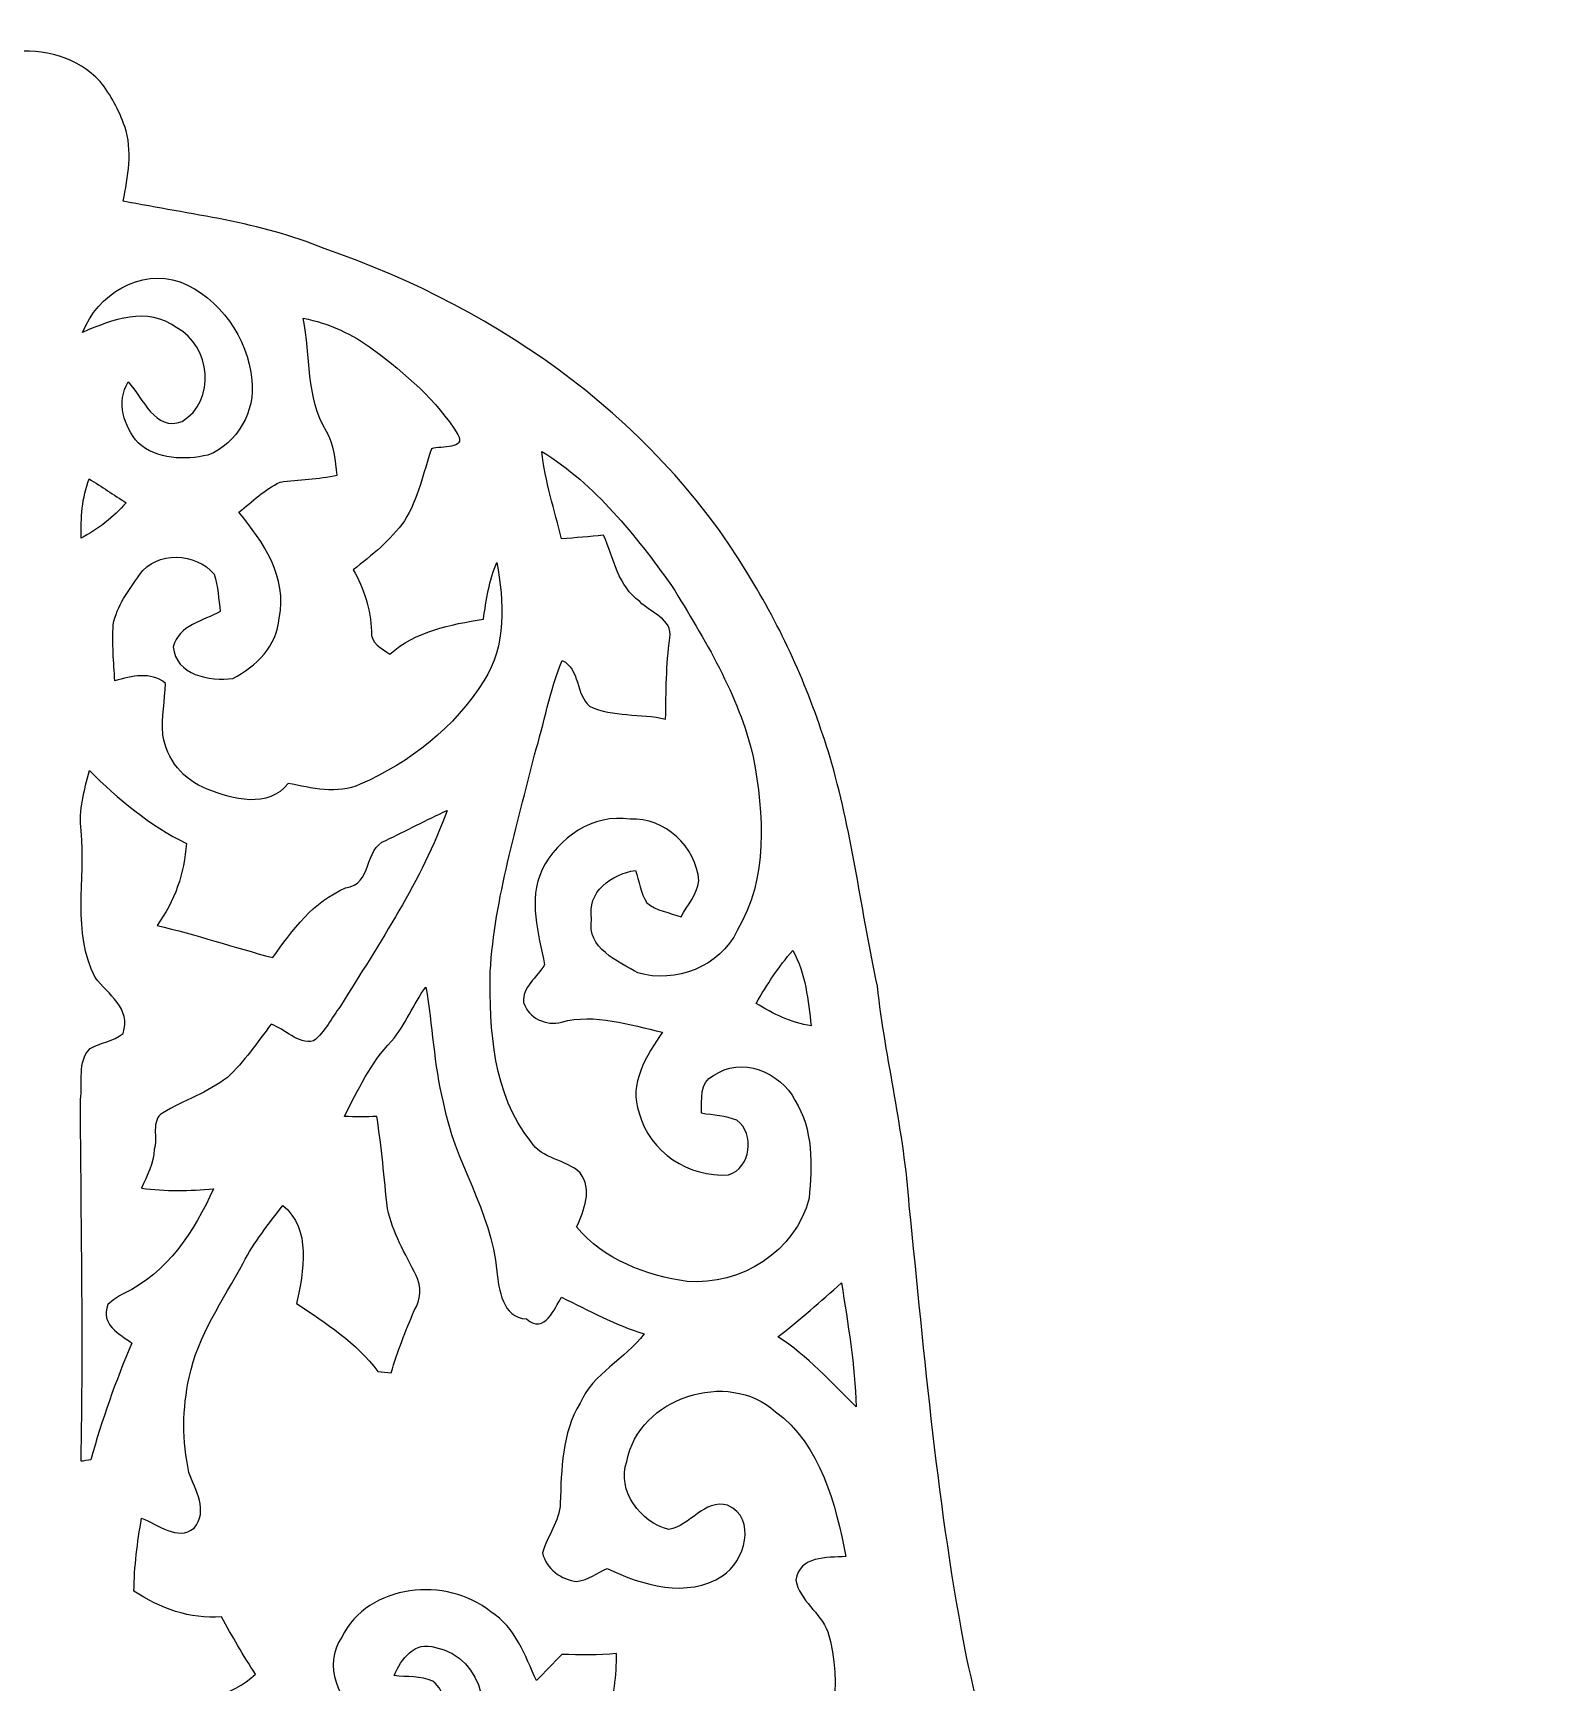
# Model space of a CAD drawing. Header units: centimetres. Extents: x -13.9 to 13.8, y -16 to 16.1.
# Drawn here: x -0.07 to 13.78, y 0.99 to 16.13 of the extents above; entities that cross this region are included whole.
import ezdxf

# ---------------------------------------------------------------- set-up
doc = ezdxf.new("R2010")
doc.units = ezdxf.units.CM
doc.header["$MEASUREMENT"] = 0
doc.layers.add('Camada 1', color=7, linetype='Continuous')

msp = doc.modelspace()

# ---------------------------------------------------------------- linework, layer by layer
at = {"layer": 'Camada 1', "color": 43}
for points, knots in [([(-0.9712, 15.47001), (-0.71014, 16.02669), (0.13794, 16.129), (0.54927, 15.68379), (0.54927, 15.68379), (0.64558, 15.55997), (0.72319, 15.41956), (0.77505, 15.27104), (0.77505, 15.27104), (0.85125, 15.04809), (0.80151, 14.8082), (0.76165, 14.58383), (0.76165, 14.58383), (1.38112, 14.46177), (2.0193, 14.39404), (2.60738, 14.14851), (2.60738, 14.14851), (4.22839, 13.59641), (5.72382, 12.53102), (6.57754, 11.02325), (6.57754, 11.02325), (6.8767, 10.5223), (7.10212, 9.98044), (7.26687, 9.42164), (7.26687, 9.42164), (7.45702, 8.7503), (7.54098, 8.05639), (7.68526, 7.37482), (7.68526, 7.37482), (7.76217, 6.69925), (7.93256, 6.03673), (7.97877, 5.35728), (7.97877, 5.35728), (8.1213, 3.9684), (8.23771, 2.57422), (8.50688, 1.20262), (8.50688, 1.20262), (8.71114, 0.29633), (8.92528, -0.61066), (9.23537, -1.48766), (9.23537, -1.48766), (9.75431, -2.90971), (10.64013, -4.14902), (11.44341, -5.41831), (11.44341, -5.41831), (12.0717, -6.37857), (12.61251, -7.40057), (13.00656, -8.47937), (13.00656, -8.47937), (13.24822, -9.06321), (13.37134, -9.68516), (13.51209, -10.29829), (13.51209, -10.29829), (13.63063, -10.8966), (13.72729, -11.50126), (13.75622, -12.11121), (13.75622, -12.11121), (13.77879, -12.39449), (13.73434, -12.68377), (13.62851, -12.94765), (13.62851, -12.94765), (13.58406, -13.07112), (13.4814, -13.16037), (13.38721, -13.24716), (13.38721, -13.24716), (13.20518, -13.40838), (12.99386, -13.55866), (12.74798, -13.59429), (12.74798, -13.59429), (12.35392, -13.65109), (11.95529, -13.61546), (11.55912, -13.61546), (11.55912, -13.61546), (9.48761, -13.62463), (7.41574, -13.61017), (5.34458, -13.61687), (5.34458, -13.61687), (4.4263, -13.62922), (3.50767, -13.59923), (2.58974, -13.6271), (2.58974, -13.6271), (2.46309, -13.99822), (2.39677, -14.39862), (2.16429, -14.72459), (2.16429, -14.72459), (1.72967, -15.45414), (0.89853, -15.91345), (0.05362, -15.92827), (0.05362, -15.92827), (-0.91687, -15.99741), (-1.89336, -15.45978), (-2.38301, -14.6237), (-2.38301, -14.6237), (-2.5714, -14.33936), (-2.64054, -14.00034), (-2.75449, -13.68425), (-2.75449, -13.68425), (-2.77495, -13.61334), (-2.85997, -13.61581), (-2.91924, -13.60946), (-2.91924, -13.60946), (-5.55872, -13.63486), (-8.20032, -13.56924), (-10.8398, -13.62075), (-10.8398, -13.62075), (-11.33651, -13.68954), (-11.83217, -13.60241), (-12.32958, -13.60593), (-12.32958, -13.60593), (-12.86193, -13.65038), (-13.42708, -13.37839), (-13.66273, -12.88697), (-13.66273, -12.88697), (-13.91391, -12.51656), (-13.80843, -12.03889), (-13.80631, -11.62367), (-13.80631, -11.62367), (-13.62534, -10.5156), (-13.45777, -9.3913), (-13.03443, -8.34355), (-13.03443, -8.34355), (-12.28654, -6.25757), (-10.8398, -4.53743), (-9.84391, -2.57775), (-9.84391, -2.57775), (-9.57263, -1.95263), (-9.30628, -1.32151), (-9.14365, -0.65793), (-9.14365, -0.65793), (-8.94186, 0.11924), (-8.74183, 0.89853), (-8.61519, 1.69228), (-8.61519, 1.69228), (-8.41798, 3.05823), (-8.29557, 4.43336), (-8.12941, 5.80284), (-8.12941, 5.80284), (-8.01229, 6.82025), (-7.82708, 7.82779), (-7.62494, 8.83109), (-7.62494, 8.83109), (-7.22171, 10.75549), (-5.98241, 12.5095), (-4.24886, 13.45494), (-4.24886, 13.45494), (-3.66395, 13.80243), (-3.02966, 14.0589), (-2.38548, 14.27339), (-2.38548, 14.27339), (-1.93957, 14.42649), (-1.46544, 14.45295), (-1.01247, 14.57607), (-1.01247, 14.57607), (-1.0601, 14.86923), (-1.15358, 15.2079), (-0.9712, 15.47001), (-0.9712, 15.47001), (-0.9712, 15.47001), (-0.9712, 15.47001), (-0.9712, 15.47001)], [0, 0, 0, 0, 0.02439024, 0.02439024, 0.02439024, 0.02439024, 0.04878049, 0.04878049, 0.04878049, 0.04878049, 0.07317073, 0.07317073, 0.07317073, 0.07317073, 0.09756098, 0.09756098, 0.09756098, 0.09756098, 0.12195122, 0.12195122, 0.12195122, 0.12195122, 0.14634146, 0.14634146, 0.14634146, 0.14634146, 0.17073171, 0.17073171, 0.17073171, 0.17073171, 0.19512195, 0.19512195, 0.19512195, 0.19512195, 0.2195122, 0.2195122, 0.2195122, 0.2195122, 0.24390244, 0.24390244, 0.24390244, 0.24390244, 0.26829268, 0.26829268, 0.26829268, 0.26829268, 0.29268293, 0.29268293, 0.29268293, 0.29268293, 0.31707317, 0.31707317, 0.31707317, 0.31707317, 0.34146341, 0.34146341, 0.34146341, 0.34146341, 0.36585366, 0.36585366, 0.36585366, 0.36585366, 0.3902439, 0.3902439, 0.3902439, 0.3902439, 0.41463415, 0.41463415, 0.41463415, 0.41463415, 0.43902439, 0.43902439, 0.43902439, 0.43902439, 0.46341463, 0.46341463, 0.46341463, 0.46341463, 0.48780488, 0.48780488, 0.48780488, 0.48780488, 0.51219512, 0.51219512, 0.51219512, 0.51219512, 0.53658537, 0.53658537, 0.53658537, 0.53658537, 0.56097561, 0.56097561, 0.56097561, 0.56097561, 0.58536585, 0.58536585, 0.58536585, 0.58536585, 0.6097561, 0.6097561, 0.6097561, 0.6097561, 0.63414634, 0.63414634, 0.63414634, 0.63414634, 0.65853659, 0.65853659, 0.65853659, 0.65853659, 0.68292683, 0.68292683, 0.68292683, 0.68292683, 0.70731707, 0.70731707, 0.70731707, 0.70731707, 0.73170732, 0.73170732, 0.73170732, 0.73170732, 0.75609756, 0.75609756, 0.75609756, 0.75609756, 0.7804878, 0.7804878, 0.7804878, 0.7804878, 0.80487805, 0.80487805, 0.80487805, 0.80487805, 0.82926829, 0.82926829, 0.82926829, 0.82926829, 0.85365854, 0.85365854, 0.85365854, 0.85365854, 0.87804878, 0.87804878, 0.87804878, 0.87804878, 0.90243902, 0.90243902, 0.90243902, 0.90243902, 0.92682927, 0.92682927, 0.92682927, 0.92682927, 0.95121951, 0.95121951, 0.95121951, 0.95121951, 1, 1, 1, 1]), ([(0.38806, 13.37945), (0.65687, 13.49657), (0.98566, 13.62181), (1.25201, 13.42178), (1.25201, 13.42178), (1.56845, 13.25704), (1.61431, 12.74692), (1.30104, 12.56171), (1.30104, 12.56171), (1.05234, 12.46505), (0.94474, 12.77585), (0.8068, 12.92401), (0.8068, 12.92401), (0.69391, 12.74269), (0.76588, 12.51444), (0.89923, 12.36486), (0.89923, 12.36486), (1.06892, 12.21034), (1.32715, 12.20329), (1.53917, 12.25338), (1.53917, 12.25338), (1.80799, 12.35498), (1.97697, 12.65978), (1.94204, 12.94201), (1.94204, 12.94201), (1.90818, 13.32971), (1.64394, 13.69766), (1.28376, 13.84265), (1.28376, 13.84265), (0.91652, 13.97282), (0.52246, 13.72517), (0.38806, 13.37945), (0.38806, 13.37945), (0.38806, 13.37945), (0.38806, 13.37945), (0.38806, 13.37945)], [0, 0, 0, 0, 0.1, 0.1, 0.1, 0.1, 0.2, 0.2, 0.2, 0.2, 0.3, 0.3, 0.3, 0.3, 0.4, 0.4, 0.4, 0.4, 0.5, 0.5, 0.5, 0.5, 0.6, 0.6, 0.6, 0.6, 0.7, 0.7, 0.7, 0.7, 0.8, 0.8, 0.8, 0.8, 1, 1, 1, 1]), ([(2.41441, 13.50927), (2.48214, 13.16426), (2.43769, 12.78008), (2.62749, 12.46999), (2.62749, 12.46999), (2.70051, 12.34863), (2.70616, 12.20294), (2.72662, 12.06676), (2.72662, 12.06676), (2.55341, 12.03184), (2.37525, 12.02972), (2.20098, 12.00397), (2.20098, 12.00397), (2.05846, 11.93871), (1.94627, 11.82335), (1.8228, 11.72916), (1.8228, 11.72916), (2.04505, 11.45752), (2.27259, 11.12943), (2.19216, 10.75584), (2.19216, 10.75584), (2.17558, 10.50431), (1.98049, 10.30852), (1.76812, 10.20092), (1.76812, 10.20092), (1.5554, 10.1727), (1.24213, 10.23338), (1.22061, 10.49196), (1.22061, 10.49196), (1.26859, 10.68917), (1.49684, 10.7315), (1.65241, 10.81476), (1.65241, 10.81476), (1.63513, 10.92976), (1.63336, 11.04829), (1.59702, 11.15871), (1.59702, 11.15871), (1.43193, 11.35909), (1.06151, 11.37673), (0.91193, 11.15201), (0.91193, 11.15201), (0.81139, 11.01266), (0.70167, 10.86697), (0.66887, 10.69446), (0.66887, 10.69446), (0.65969, 10.52301), (0.67204, 10.3505), (0.68474, 10.17905), (0.68474, 10.17905), (0.83891, 10.22279), (1.01177, 10.26936), (1.14935, 10.15612), (1.14935, 10.15612), (1.14335, 10.00054), (1.11266, 9.84426), (1.1243, 9.68798), (1.1243, 9.68798), (1.15499, 9.46044), (1.31445, 9.26606), (1.5307, 9.18563), (1.5307, 9.18563), (1.76424, 9.09144), (2.09656, 9.00254), (2.27542, 9.23713), (2.27542, 9.23713), (2.49061, 9.19515), (2.72697, 9.13306), (2.93687, 9.23008), (2.93687, 9.23008), (3.39478, 9.42763), (3.80577, 9.75431), (4.07176, 10.17905), (4.07176, 10.17905), (4.28131, 10.50114), (4.25803, 10.90718), (4.19065, 11.26772), (4.19065, 11.26772), (4.12221, 11.10086), (4.09328, 10.92271), (4.06859, 10.74526), (4.06859, 10.74526), (3.76661, 10.69728), (3.44382, 10.63625), (3.20957, 10.42352), (3.20957, 10.42352), (3.13619, 10.47856), (3.02895, 10.52442), (3.03953, 10.63413), (3.03953, 10.63413), (3.03601, 10.83557), (2.96968, 11.02572), (2.87373, 11.19964), (2.87373, 11.19964), (3.04482, 11.33228), (3.21592, 11.47233), (3.34398, 11.64907), (3.34398, 11.64907), (3.46781, 11.85086), (3.51649, 12.08793), (3.59057, 12.31053), (3.59057, 12.31053), (3.68547, 12.33981), (3.90737, 12.30066), (3.83469, 12.44212), (3.83469, 12.44212), (3.63784, 12.75574), (3.3528, 13.00021), (3.05964, 13.21999), (3.05964, 13.21999), (2.86985, 13.36393), (2.6483, 13.46412), (2.41441, 13.50927), (2.41441, 13.50927), (2.41441, 13.50927), (2.41441, 13.50927), (2.41441, 13.50927)], [0, 0, 0, 0, 0.03333333, 0.03333333, 0.03333333, 0.03333333, 0.06666667, 0.06666667, 0.06666667, 0.06666667, 0.1, 0.1, 0.1, 0.1, 0.13333333, 0.13333333, 0.13333333, 0.13333333, 0.16666667, 0.16666667, 0.16666667, 0.16666667, 0.2, 0.2, 0.2, 0.2, 0.23333333, 0.23333333, 0.23333333, 0.23333333, 0.26666667, 0.26666667, 0.26666667, 0.26666667, 0.3, 0.3, 0.3, 0.3, 0.33333333, 0.33333333, 0.33333333, 0.33333333, 0.36666667, 0.36666667, 0.36666667, 0.36666667, 0.4, 0.4, 0.4, 0.4, 0.43333333, 0.43333333, 0.43333333, 0.43333333, 0.46666667, 0.46666667, 0.46666667, 0.46666667, 0.5, 0.5, 0.5, 0.5, 0.53333333, 0.53333333, 0.53333333, 0.53333333, 0.56666667, 0.56666667, 0.56666667, 0.56666667, 0.6, 0.6, 0.6, 0.6, 0.63333333, 0.63333333, 0.63333333, 0.63333333, 0.66666667, 0.66666667, 0.66666667, 0.66666667, 0.7, 0.7, 0.7, 0.7, 0.73333333, 0.73333333, 0.73333333, 0.73333333, 0.76666667, 0.76666667, 0.76666667, 0.76666667, 0.8, 0.8, 0.8, 0.8, 0.83333333, 0.83333333, 0.83333333, 0.83333333, 0.86666667, 0.86666667, 0.86666667, 0.86666667, 0.9, 0.9, 0.9, 0.9, 0.93333333, 0.93333333, 0.93333333, 0.93333333, 1, 1, 1, 1]), ([(4.60516, 12.28619), (4.63197, 12.01102), (4.72193, 11.74926), (4.78614, 11.48221), (4.78614, 11.48221), (4.91419, 11.49315), (5.04261, 11.50444), (5.17102, 11.51643), (5.17102, 11.51643), (5.26344, 11.30512), (5.30366, 11.04829), (5.50439, 10.90683), (5.50439, 10.90683), (5.59858, 10.80311), (5.81131, 10.74702), (5.78026, 10.5731), (5.78026, 10.5731), (5.74322, 10.32686), (5.74746, 10.07745), (5.74075, 9.82874), (5.74075, 9.82874), (5.51109, 9.88236), (5.25815, 9.84285), (5.04225, 9.94763), (5.04225, 9.94763), (4.9149, 10.05664), (4.95512, 10.28594), (4.79213, 10.36673), (4.79213, 10.36673), (4.67219, 10.09015), (4.6288, 9.78747), (4.53707, 9.50136), (4.53707, 9.50136), (4.37832, 8.84273), (4.17266, 8.18797), (4.13032, 7.50817), (4.13032, 7.50817), (4.12362, 6.97124), (4.15431, 6.38457), (4.50356, 5.94783), (4.50356, 5.94783), (4.60304, 5.7852), (4.82706, 5.78626), (4.95617, 5.66103), (4.95617, 5.66103), (5.07259, 5.50827), (4.99216, 5.31777), (4.92372, 5.16431), (4.92372, 5.16431), (5.17454, 4.86093), (5.56084, 4.71946), (5.94007, 4.66372), (5.94007, 4.66372), (6.42902, 4.62386), (6.93737, 4.94136), (7.05838, 5.42713), (7.05838, 5.42713), (7.08731, 5.72982), (7.09718, 6.05966), (6.92891, 6.32742), (6.92891, 6.32742), (6.79909, 6.58883), (6.43184, 6.73382), (6.17996, 6.55426), (6.17996, 6.55426), (6.04661, 6.49111), (6.07519, 6.33166), (6.07095, 6.20889), (6.07095, 6.20889), (6.17855, 6.18666), (6.2925, 6.18737), (6.39551, 6.14398), (6.39551, 6.14398), (6.56272, 6.02121), (6.52533, 5.70512), (6.31931, 5.64303), (6.31931, 5.64303), (5.95701, 5.61481), (5.59188, 5.85258), (5.49769, 6.21065), (5.49769, 6.21065), (5.39926, 6.47735), (5.56613, 6.74017), (5.71182, 6.95254), (5.71182, 6.95254), (5.40985, 7.01922), (5.09552, 7.12858), (4.78649, 7.04568), (4.78649, 7.04568), (4.64538, 7.00652), (4.48098, 7.08166), (4.43759, 7.22559), (4.43759, 7.22559), (4.41889, 7.36529), (4.56741, 7.4609), (4.6295, 7.57202), (4.6295, 7.57202), (4.57518, 7.85989), (4.47569, 8.16363), (4.60657, 8.44585), (4.60657, 8.44585), (4.75368, 8.73654), (5.07753, 8.96408), (5.41443, 8.90799), (5.41443, 8.90799), (5.73193, 8.92916), (6.02297, 8.65399), (6.04626, 8.34284), (6.04626, 8.34284), (6.03285, 8.21725), (5.93937, 8.11953), (5.88433, 8.01088), (5.88433, 8.01088), (5.77779, 8.05215), (5.6575, 8.06662), (5.56824, 8.1407), (5.56824, 8.1407), (5.51251, 8.23136), (5.49839, 8.34037), (5.46347, 8.43915), (5.46347, 8.43915), (5.24757, 8.40211), (5.01297, 8.24583), (5.06201, 7.99042), (5.06201, 7.99042), (5.00839, 7.72125), (5.30895, 7.60483), (5.48675, 7.49723), (5.48675, 7.49723), (5.8293, 7.39775), (6.24522, 7.55332), (6.39762, 7.88741), (6.39762, 7.88741), (6.68726, 8.36507), (6.64316, 8.95315), (6.54614, 9.48126), (6.54614, 9.48126), (6.40962, 10.0524), (6.102, 10.56005), (5.79579, 11.05394), (5.79579, 11.05394), (5.46241, 11.5189), (5.09729, 11.98069), (4.60516, 12.28619), (4.60516, 12.28619), (4.60516, 12.28619), (4.60516, 12.28619), (4.60516, 12.28619)], [0, 0, 0, 0, 0.02631579, 0.02631579, 0.02631579, 0.02631579, 0.05263158, 0.05263158, 0.05263158, 0.05263158, 0.07894737, 0.07894737, 0.07894737, 0.07894737, 0.10526316, 0.10526316, 0.10526316, 0.10526316, 0.13157895, 0.13157895, 0.13157895, 0.13157895, 0.15789474, 0.15789474, 0.15789474, 0.15789474, 0.18421053, 0.18421053, 0.18421053, 0.18421053, 0.21052632, 0.21052632, 0.21052632, 0.21052632, 0.23684211, 0.23684211, 0.23684211, 0.23684211, 0.26315789, 0.26315789, 0.26315789, 0.26315789, 0.28947368, 0.28947368, 0.28947368, 0.28947368, 0.31578947, 0.31578947, 0.31578947, 0.31578947, 0.34210526, 0.34210526, 0.34210526, 0.34210526, 0.36842105, 0.36842105, 0.36842105, 0.36842105, 0.39473684, 0.39473684, 0.39473684, 0.39473684, 0.42105263, 0.42105263, 0.42105263, 0.42105263, 0.44736842, 0.44736842, 0.44736842, 0.44736842, 0.47368421, 0.47368421, 0.47368421, 0.47368421, 0.5, 0.5, 0.5, 0.5, 0.52631579, 0.52631579, 0.52631579, 0.52631579, 0.55263158, 0.55263158, 0.55263158, 0.55263158, 0.57894737, 0.57894737, 0.57894737, 0.57894737, 0.60526316, 0.60526316, 0.60526316, 0.60526316, 0.63157895, 0.63157895, 0.63157895, 0.63157895, 0.65789474, 0.65789474, 0.65789474, 0.65789474, 0.68421053, 0.68421053, 0.68421053, 0.68421053, 0.71052632, 0.71052632, 0.71052632, 0.71052632, 0.73684211, 0.73684211, 0.73684211, 0.73684211, 0.76315789, 0.76315789, 0.76315789, 0.76315789, 0.78947368, 0.78947368, 0.78947368, 0.78947368, 0.81578947, 0.81578947, 0.81578947, 0.81578947, 0.84210526, 0.84210526, 0.84210526, 0.84210526, 0.86842105, 0.86842105, 0.86842105, 0.86842105, 0.89473684, 0.89473684, 0.89473684, 0.89473684, 0.92105263, 0.92105263, 0.92105263, 0.92105263, 0.94736842, 0.94736842, 0.94736842, 0.94736842, 1, 1, 1, 1]), ([(0.37465, 11.49068), (0.53128, 11.57146), (0.67204, 11.68153), (0.78669, 11.81559), (0.78669, 11.81559), (0.67345, 11.88861), (0.56268, 11.96199), (0.44979, 12.03396), (0.44979, 12.03396), (0.38029, 11.8618), (0.37147, 11.67412), (0.37465, 11.49068), (0.37465, 11.49068), (0.37465, 11.49068), (0.37465, 11.49068), (0.37465, 11.49068)], [0, 0, 0, 0, 0.2, 0.2, 0.2, 0.2, 0.4, 0.4, 0.4, 0.4, 0.6, 0.6, 0.6, 0.6, 1, 1, 1, 1]), ([(0.3743, 8.80181), (0.41804, 8.35237), (0.28822, 7.87435), (0.50483, 7.45384), (0.50483, 7.45384), (0.62018, 7.29791), (0.8382, 7.17444), (0.75918, 6.93949), (0.75918, 6.93949), (0.66957, 6.87035), (0.55386, 6.85553), (0.45614, 6.80332), (0.45614, 6.80332), (0.33549, 6.68196), (0.39405, 6.48441), (0.36865, 6.33342), (0.36865, 6.33342), (0.37218, 5.2264), (0.39758, 4.11903), (0.37359, 3.01202), (0.37359, 3.01202), (0.39617, 3.01519), (0.44062, 3.02154), (0.46284, 3.02472), (0.46284, 3.02472), (0.5648, 3.39019), (0.6918, 3.74826), (0.83926, 4.09787), (0.83926, 4.09787), (0.72566, 4.18571), (0.54751, 4.26403), (0.62054, 4.45135), (0.62054, 4.45135), (0.66322, 4.49333), (0.71437, 4.52438), (0.76659, 4.55366), (0.76659, 4.55366), (1.16346, 4.7371), (1.4157, 5.12939), (1.59032, 5.51497), (1.59032, 5.51497), (1.37019, 5.49557), (1.14829, 5.48958), (0.92922, 5.52132), (0.92922, 5.52132), (0.97825, 5.63598), (1.04175, 5.74993), (1.04634, 5.87798), (1.04634, 5.87798), (1.08126, 5.97535), (1.01106, 6.14186), (1.12219, 6.2103), (1.12219, 6.2103), (1.31586, 6.32742), (1.53705, 6.39727), (1.71732, 6.53732), (1.71732, 6.53732), (1.87149, 6.68302), (1.99284, 6.858), (2.11984, 7.02663), (2.11984, 7.02663), (2.24578, 6.98112), (2.36361, 6.84318), (2.50896, 6.87211), (2.50896, 6.87211), (2.61585, 6.95642), (2.67406, 7.08589), (2.7559, 7.19208), (2.7559, 7.19208), (3.11397, 7.77311), (3.50273, 8.34319), (3.73556, 8.98948), (3.73556, 8.98948), (3.54471, 8.90341), (3.36056, 8.80286), (3.17112, 8.71361), (3.17112, 8.71361), (2.96686, 8.63741), (3.05294, 8.30897), (2.80317, 8.27722), (2.80317, 8.27722), (2.5079, 8.15446), (2.31281, 7.88987), (2.13395, 7.63764), (2.13395, 7.63764), (1.77835, 7.73183), (1.42946, 7.84931), (1.07139, 7.93327), (1.07139, 7.93327), (1.23507, 8.15269), (1.32186, 8.41446), (1.34126, 8.68609), (1.34126, 8.68609), (1.00401, 8.85049), (0.71508, 9.09391), (0.45014, 9.35637), (0.45014, 9.35637), (0.40358, 9.17504), (0.35137, 8.9916), (0.3743, 8.80181), (0.3743, 8.80181), (0.3743, 8.80181), (0.3743, 8.80181), (0.3743, 8.80181)], [0, 0, 0, 0, 0.03703704, 0.03703704, 0.03703704, 0.03703704, 0.07407407, 0.07407407, 0.07407407, 0.07407407, 0.11111111, 0.11111111, 0.11111111, 0.11111111, 0.14814815, 0.14814815, 0.14814815, 0.14814815, 0.18518519, 0.18518519, 0.18518519, 0.18518519, 0.22222222, 0.22222222, 0.22222222, 0.22222222, 0.25925926, 0.25925926, 0.25925926, 0.25925926, 0.2962963, 0.2962963, 0.2962963, 0.2962963, 0.33333333, 0.33333333, 0.33333333, 0.33333333, 0.37037037, 0.37037037, 0.37037037, 0.37037037, 0.40740741, 0.40740741, 0.40740741, 0.40740741, 0.44444444, 0.44444444, 0.44444444, 0.44444444, 0.48148148, 0.48148148, 0.48148148, 0.48148148, 0.51851852, 0.51851852, 0.51851852, 0.51851852, 0.55555556, 0.55555556, 0.55555556, 0.55555556, 0.59259259, 0.59259259, 0.59259259, 0.59259259, 0.62962963, 0.62962963, 0.62962963, 0.62962963, 0.66666667, 0.66666667, 0.66666667, 0.66666667, 0.7037037, 0.7037037, 0.7037037, 0.7037037, 0.74074074, 0.74074074, 0.74074074, 0.74074074, 0.77777778, 0.77777778, 0.77777778, 0.77777778, 0.81481481, 0.81481481, 0.81481481, 0.81481481, 0.85185185, 0.85185185, 0.85185185, 0.85185185, 0.88888889, 0.88888889, 0.88888889, 0.88888889, 0.92592593, 0.92592593, 0.92592593, 0.92592593, 1, 1, 1, 1]), ([(6.5719, 7.21783), (6.72677, 7.11941), (6.89504, 7.03897), (7.07813, 7.01075), (7.07813, 7.01075), (7.04956, 7.24606), (7.02698, 7.49053), (6.91056, 7.7022), (6.91056, 7.7022), (6.7758, 7.55685), (6.67209, 7.38752), (6.5719, 7.21783), (6.5719, 7.21783), (6.5719, 7.21783), (6.5719, 7.21783), (6.5719, 7.21783)], [0, 0, 0, 0, 0.2, 0.2, 0.2, 0.2, 0.4, 0.4, 0.4, 0.4, 0.6, 0.6, 0.6, 0.6, 1, 1, 1, 1]), ([(3.22404, 6.87105), (3.03459, 6.67244), (2.91359, 6.42126), (2.79153, 6.17855), (2.79153, 6.17855), (2.89101, 6.17467), (2.9905, 6.17573), (3.09033, 6.1782), (3.09033, 6.1782), (3.13302, 5.89774), (3.15666, 5.61481), (3.18699, 5.33294), (3.18699, 5.33294), (3.23427, 5.11387), (3.35068, 4.91808), (3.45017, 4.71946), (3.45017, 4.71946), (3.50308, 4.61962), (3.49285, 4.49121), (3.43288, 4.39561), (3.43288, 4.39561), (3.35351, 4.20899), (3.27907, 4.02026), (3.22157, 3.82552), (3.22157, 3.82552), (3.18029, 3.82905), (3.13972, 3.83258), (3.0988, 3.83575), (3.0988, 3.83575), (2.90371, 4.10316), (2.62255, 4.2799), (2.35232, 4.46158), (2.35232, 4.46158), (2.41723, 4.75333), (2.49132, 5.14809), (2.22568, 5.36222), (2.22568, 5.36222), (2.09621, 5.19183), (1.96074, 5.02426), (1.86231, 4.83306), (1.86231, 4.83306), (1.67852, 4.49263), (1.44604, 4.16878), (1.36666, 3.78248), (1.36666, 3.78248), (1.30422, 3.49744), (1.29928, 3.19581), (1.3649, 2.91077), (1.3649, 2.91077), (1.42064, 2.74779), (1.54728, 2.55799), (1.41111, 2.39783), (1.41111, 2.39783), (1.26259, 2.27647), (1.07703, 2.43417), (0.93028, 2.48885), (0.93028, 2.48885), (0.88935, 2.26801), (0.86254, 2.0447), (0.85937, 1.81998), (0.85937, 1.81998), (1.09996, 1.66299), (1.37019, 1.55998), (1.66441, 1.58397), (1.66441, 1.58397), (1.76142, 1.40476), (1.86267, 1.22767), (1.97556, 1.05763), (1.97556, 1.05763), (1.75648, 0.84914), (1.44604, 0.80574), (1.16381, 0.74083), (1.16381, 0.74083), (1.37266, 0.38735), (1.71768, 0.14781), (2.06939, -0.04798), (2.06939, -0.04798), (2.66418, -0.35243), (3.48403, -0.25541), (3.89961, 0.2981), (3.89961, 0.2981), (4.19559, 0.60431), (4.07987, 1.22061), (3.62832, 1.30104), (3.62832, 1.30104), (3.43747, 1.36701), (3.30941, 1.19521), (3.24908, 1.04493), (3.24908, 1.04493), (3.36479, 1.0287), (3.49356, 1.04387), (3.60257, 0.99166), (3.60257, 0.99166), (3.72992, 0.90311), (3.71934, 0.72284), (3.74227, 0.58949), (3.74227, 0.58949), (3.5052, 0.43427), (3.17182, 0.43145), (2.95522, 0.62689), (2.95522, 0.62689), (2.74849, 0.81139), (2.58692, 1.137), (2.76719, 1.39665), (2.76719, 1.39665), (3.0099, 1.89018), (3.73239, 1.96074), (4.13526, 1.62983), (4.13526, 1.62983), (4.3628, 1.48872), (4.45064, 1.22908), (4.55436, 0.99766), (4.55436, 0.99766), (4.63197, 1.07879), (4.71135, 1.15817), (4.78896, 1.23931), (4.78896, 1.23931), (4.95617, 1.23084), (5.1241, 1.23331), (5.29096, 1.24672), (5.29096, 1.24672), (5.29131, 1.04458), (5.25921, 0.8449), (5.23064, 0.64523), (5.23064, 0.64523), (4.98087, 0.49848), (4.79354, 0.25188), (4.50039, 0.1845), (4.50039, 0.1845), (4.26402, -0.05609), (4.05342, -0.32526), (3.76978, -0.5147), (3.76978, -0.5147), (3.75179, -0.64488), (3.81776, -0.8188), (3.69711, -0.91052), (3.69711, -0.91052), (3.61421, -0.98249), (3.50132, -0.94262), (3.40431, -0.92745), (3.40431, -0.92745), (2.98521, -0.82973), (2.55517, -0.77541), (2.14524, -0.64135), (2.14524, -0.64135), (1.90994, -0.56127), (1.70039, -0.41028), (1.45168, -0.37218), (1.45168, -0.37218), (1.74166, -0.94474), (2.25848, -1.40194), (2.8642, -1.61431), (2.8642, -1.61431), (3.13231, -1.651), (3.41912, -1.67217), (3.68406, -1.60267), (3.68406, -1.60267), (3.89326, -1.4859), (4.02096, -1.23543), (4.2866, -1.21779), (4.2866, -1.21779), (4.38573, -1.38748), (4.37621, -1.58291), (4.37586, -1.77271), (4.37586, -1.77271), (4.79354, -1.69651), (5.20418, -1.57127), (5.58447, -1.38042), (5.58447, -1.38042), (5.50616, -1.22449), (5.37845, -1.10455), (5.24651, -0.99448), (5.24651, -0.99448), (5.35834, -0.8001), (5.49416, -0.60925), (5.53085, -0.38382), (5.53085, -0.38382), (5.55413, -0.19579), (5.55519, -0.00635), (5.57742, 0.18133), (5.57742, 0.18133), (5.62963, 0.25224), (5.72206, 0.27234), (5.79755, 0.30939), (5.79755, 0.30939), (6.00604, 0.38876), (6.17008, 0.54434), (6.34965, 0.67169), (6.34965, 0.67169), (6.45689, 0.35631), (6.58036, 0.04727), (6.71936, -0.25576), (6.71936, -0.25576), (6.60682, -0.39194), (6.49358, -0.52811), (6.39798, -0.67698), (6.39798, -0.67698), (6.71689, -0.5842), (6.84001, -0.24095), (7.00899, 0.01023), (7.00899, 0.01023), (7.27287, 0.43462), (7.37835, 0.96202), (7.22947, 1.44745), (7.22947, 1.44745), (7.16386, 1.62313), (6.97054, 1.73461), (6.93702, 1.91946), (6.93702, 1.91946), (6.96912, 2.14701), (7.22066, 2.12478), (7.39528, 2.13854), (7.39528, 2.13854), (7.30144, 2.62008), (7.16633, 3.16195), (6.7504, 3.46781), (6.7504, 3.46781), (6.31437, 3.86292), (5.49134, 3.59657), (5.38551, 3.01131), (5.38551, 3.01131), (5.28814, 2.73967), (5.51286, 2.45004), (5.77074, 2.38689), (5.77074, 2.38689), (5.96512, 2.41653), (6.09812, 2.66982), (6.31014, 2.60809), (6.31014, 2.60809), (6.58389, 2.49237), (6.46818, 2.08739), (6.26251, 1.95933), (6.26251, 1.95933), (5.93972, 1.75225), (5.52521, 1.87008), (5.20559, 2.02918), (5.20559, 2.02918), (5.11528, 1.98508), (5.02885, 1.92229), (4.92725, 1.90959), (4.92725, 1.90959), (4.78367, 1.92088), (4.64291, 2.02706), (4.61081, 2.17064), (4.61081, 2.17064), (4.6542, 2.32622), (4.76744, 2.46063), (4.77379, 2.62643), (4.77379, 2.62643), (4.78508, 2.9397), (4.78649, 3.26954), (4.95547, 3.54612), (4.95547, 3.54612), (5.07506, 3.82376), (5.37069, 3.94653), (5.5432, 4.18218), (5.5432, 4.18218), (5.27756, 4.26332), (5.03484, 4.39949), (4.78543, 4.51908), (4.78543, 4.51908), (4.72052, 4.42383), (4.63409, 4.17124), (4.46334, 4.31941), (4.46334, 4.31941), (4.24039, 4.33176), (4.21111, 4.59105), (4.19171, 4.7558), (4.19171, 4.7558), (4.14302, 5.30754), (3.79659, 5.77074), (3.69888, 6.31014), (3.69888, 6.31014), (3.61103, 6.65692), (3.60221, 7.01675), (3.53977, 7.36776), (3.53977, 7.36776), (3.423, 7.20937), (3.35421, 7.01992), (3.22404, 6.87105), (3.22404, 6.87105), (3.22404, 6.87105), (3.22404, 6.87105), (3.22404, 6.87105)], [0, 0, 0, 0, 0.01388889, 0.01388889, 0.01388889, 0.01388889, 0.02777778, 0.02777778, 0.02777778, 0.02777778, 0.04166667, 0.04166667, 0.04166667, 0.04166667, 0.05555556, 0.05555556, 0.05555556, 0.05555556, 0.06944444, 0.06944444, 0.06944444, 0.06944444, 0.08333333, 0.08333333, 0.08333333, 0.08333333, 0.09722222, 0.09722222, 0.09722222, 0.09722222, 0.11111111, 0.11111111, 0.11111111, 0.11111111, 0.125, 0.125, 0.125, 0.125, 0.13888889, 0.13888889, 0.13888889, 0.13888889, 0.15277778, 0.15277778, 0.15277778, 0.15277778, 0.16666667, 0.16666667, 0.16666667, 0.16666667, 0.18055556, 0.18055556, 0.18055556, 0.18055556, 0.19444444, 0.19444444, 0.19444444, 0.19444444, 0.20833333, 0.20833333, 0.20833333, 0.20833333, 0.22222222, 0.22222222, 0.22222222, 0.22222222, 0.23611111, 0.23611111, 0.23611111, 0.23611111, 0.25, 0.25, 0.25, 0.25, 0.26388889, 0.26388889, 0.26388889, 0.26388889, 0.27777778, 0.27777778, 0.27777778, 0.27777778, 0.29166667, 0.29166667, 0.29166667, 0.29166667, 0.30555556, 0.30555556, 0.30555556, 0.30555556, 0.31944444, 0.31944444, 0.31944444, 0.31944444, 0.33333333, 0.33333333, 0.33333333, 0.33333333, 0.34722222, 0.34722222, 0.34722222, 0.34722222, 0.36111111, 0.36111111, 0.36111111, 0.36111111, 0.375, 0.375, 0.375, 0.375, 0.38888889, 0.38888889, 0.38888889, 0.38888889, 0.40277778, 0.40277778, 0.40277778, 0.40277778, 0.41666667, 0.41666667, 0.41666667, 0.41666667, 0.43055556, 0.43055556, 0.43055556, 0.43055556, 0.44444444, 0.44444444, 0.44444444, 0.44444444, 0.45833333, 0.45833333, 0.45833333, 0.45833333, 0.47222222, 0.47222222, 0.47222222, 0.47222222, 0.48611111, 0.48611111, 0.48611111, 0.48611111, 0.5, 0.5, 0.5, 0.5, 0.51388889, 0.51388889, 0.51388889, 0.51388889, 0.52777778, 0.52777778, 0.52777778, 0.52777778, 0.54166667, 0.54166667, 0.54166667, 0.54166667, 0.55555556, 0.55555556, 0.55555556, 0.55555556, 0.56944444, 0.56944444, 0.56944444, 0.56944444, 0.58333333, 0.58333333, 0.58333333, 0.58333333, 0.59722222, 0.59722222, 0.59722222, 0.59722222, 0.61111111, 0.61111111, 0.61111111, 0.61111111, 0.625, 0.625, 0.625, 0.625, 0.63888889, 0.63888889, 0.63888889, 0.63888889, 0.65277778, 0.65277778, 0.65277778, 0.65277778, 0.66666667, 0.66666667, 0.66666667, 0.66666667, 0.68055556, 0.68055556, 0.68055556, 0.68055556, 0.69444444, 0.69444444, 0.69444444, 0.69444444, 0.70833333, 0.70833333, 0.70833333, 0.70833333, 0.72222222, 0.72222222, 0.72222222, 0.72222222, 0.73611111, 0.73611111, 0.73611111, 0.73611111, 0.75, 0.75, 0.75, 0.75, 0.76388889, 0.76388889, 0.76388889, 0.76388889, 0.77777778, 0.77777778, 0.77777778, 0.77777778, 0.79166667, 0.79166667, 0.79166667, 0.79166667, 0.80555556, 0.80555556, 0.80555556, 0.80555556, 0.81944444, 0.81944444, 0.81944444, 0.81944444, 0.83333333, 0.83333333, 0.83333333, 0.83333333, 0.84722222, 0.84722222, 0.84722222, 0.84722222, 0.86111111, 0.86111111, 0.86111111, 0.86111111, 0.875, 0.875, 0.875, 0.875, 0.88888889, 0.88888889, 0.88888889, 0.88888889, 0.90277778, 0.90277778, 0.90277778, 0.90277778, 0.91666667, 0.91666667, 0.91666667, 0.91666667, 0.93055556, 0.93055556, 0.93055556, 0.93055556, 0.94444444, 0.94444444, 0.94444444, 0.94444444, 0.95833333, 0.95833333, 0.95833333, 0.95833333, 0.97222222, 0.97222222, 0.97222222, 0.97222222, 1, 1, 1, 1]), ([(6.77192, 4.15608), (7.04497, 3.97863), (7.26052, 3.73839), (7.49088, 3.51331), (7.49088, 3.51331), (7.47924, 3.89537), (7.41539, 4.2732), (7.35647, 4.64996), (7.35647, 4.64996), (7.16386, 4.48275), (6.97583, 4.30989), (6.77192, 4.15608), (6.77192, 4.15608), (6.77192, 4.15608), (6.77192, 4.15608), (6.77192, 4.15608)], [0, 0, 0, 0, 0.2, 0.2, 0.2, 0.2, 0.4, 0.4, 0.4, 0.4, 0.6, 0.6, 0.6, 0.6, 1, 1, 1, 1])]:
    msp.add_open_spline(points, degree=3, knots=knots, dxfattribs=at)

doc.saveas('drawing.dxf')
